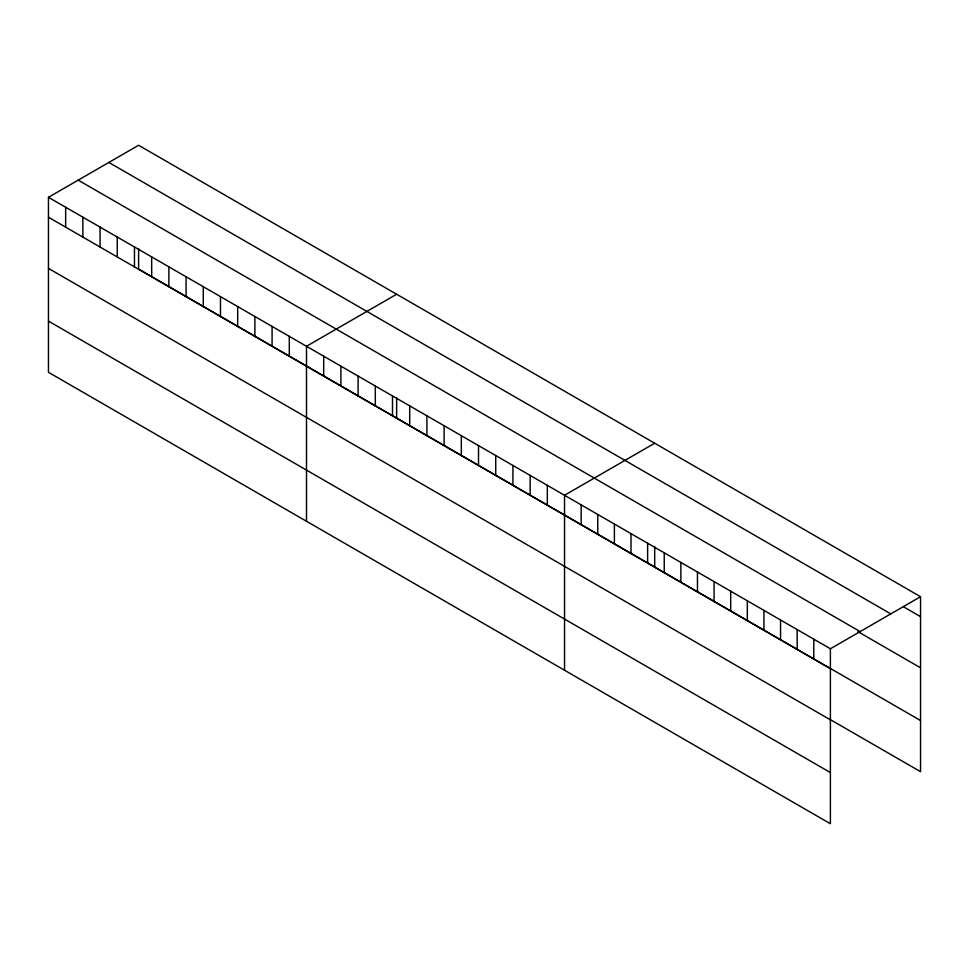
<?xml version="1.0" encoding="UTF-8"?>
<svg xmlns="http://www.w3.org/2000/svg" width="969" height="969" viewBox="0 0 969 969"><rect width="100%" height="100%" fill="white"/><g stroke="black" fill="none" stroke-linecap="round" stroke-linejoin="round"><path stroke-width="1.45" d="M48.45 197.313L830.397 648.758L830.397 823.735L48.45 372.29L48.45 197.313L138.603 145.265L920.55 596.71L920.55 771.687L829.803 719.301M396.648 294.237L306.495 346.284L306.495 521.261M654.693 443.221L564.539 495.268L564.539 670.245M830.397 648.758L920.55 596.71M903.932 607.042L920.55 616.635M108.855 162.441L890.802 613.886M78.198 180.137L860.145 631.582M857.916 631.643L920.55 667.798M920.55 720.524L138.603 269.067L138.603 248.561M48.45 217.226L830.397 668.683M48.45 268.401L830.397 719.846M48.45 321.114L830.397 772.572M813.778 639.165L813.778 659.09M797.16 629.571L797.16 649.496M780.554 619.978L780.554 639.903M763.935 610.385L763.935 630.31M747.317 600.792L747.317 620.717M730.699 591.199L730.699 611.124M714.08 581.606L714.08 601.531M697.462 572.013L697.462 591.938M680.856 562.42L680.856 582.345M664.237 552.827L664.237 572.752M654.693 546.528L654.693 567.022M647.619 543.234L647.619 563.159M631.001 533.64L631.001 553.565M614.382 524.047L614.382 543.972M597.764 514.454L597.764 534.379M581.158 504.861L581.158 524.786M547.328 485.336L547.328 505.261M530.128 475.404L530.128 495.329M512.928 465.471L512.928 485.396M495.728 455.539L495.728 475.464M478.516 445.607L478.516 465.532M461.317 435.675L461.317 455.6M444.117 425.742L444.117 445.667M426.917 415.81L426.917 435.735M409.705 405.878L409.705 425.803M396.648 397.544L396.648 418.051M392.506 395.946L392.506 415.871M375.306 386.013L375.306 405.938M358.106 376.081L358.106 396.006M340.894 366.149L340.894 386.074M323.694 356.217L323.694 376.142M289.295 336.352L289.295 356.277M272.083 326.42L272.083 346.345M254.883 316.488L254.883 336.413M237.684 306.567L237.684 326.48M220.484 296.635L220.484 316.548M203.272 286.703L203.272 306.616M186.072 276.771L186.072 296.684M168.872 266.838L168.872 286.751M151.673 256.906L151.673 276.819M134.461 246.974L134.461 266.887M117.261 237.042L117.261 256.955M100.061 227.109L100.061 247.022M82.862 217.177L82.862 237.09M65.65 207.245L65.65 227.158"/></g></svg>
